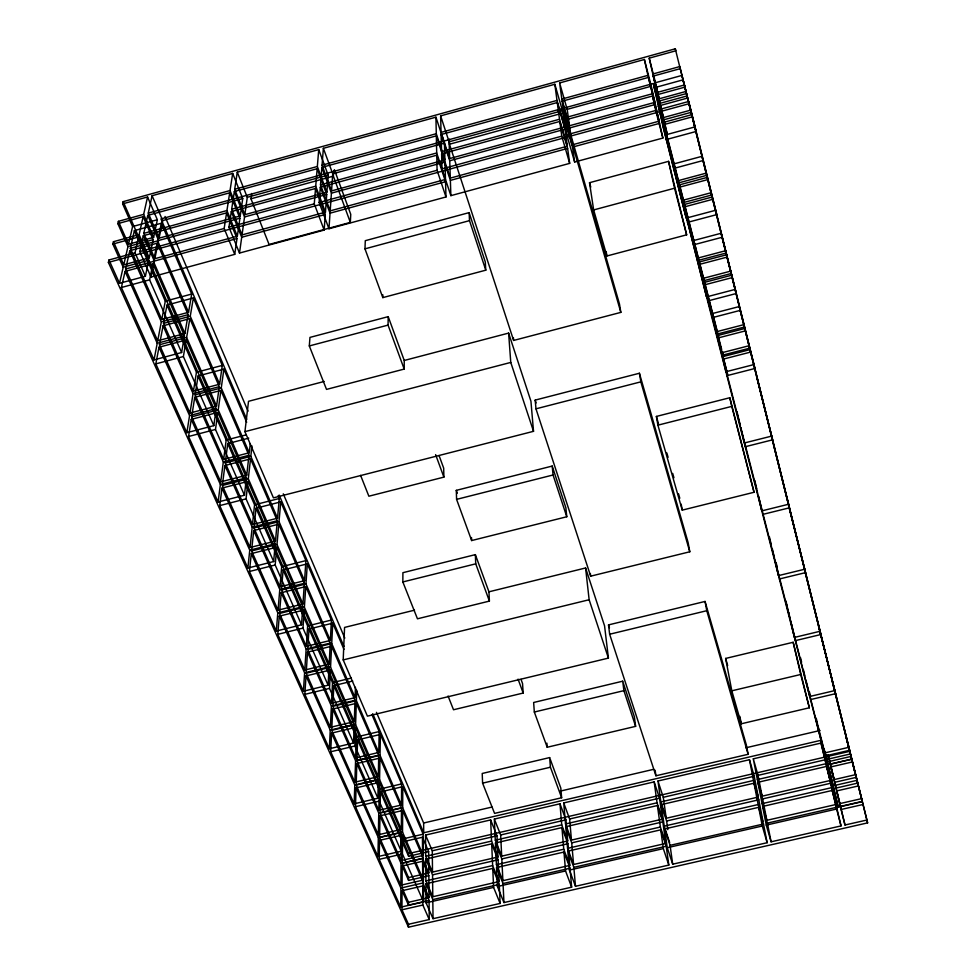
<?xml version="1.0" encoding="UTF-8"?>
<svg xmlns="http://www.w3.org/2000/svg" width="976" height="976" viewBox="0 0 976 976"><rect width="100%" height="100%" fill="white"/><g stroke="black" fill="none" stroke-linecap="round" stroke-linejoin="round"><path stroke-width="1.46" d="M667.303 134.42L663.961 119.743L691.289 112.289L694.997 126.892L667.303 134.42L660.789 109.092L688.702 101.467L867.615 822.878L408.48 927.2L408.48 924.272L401.953 909.803L402.063 890.698L422.73 885.952L429.074 900.445L429.245 919.551L408.48 924.272M429.074 900.445L408.517 905.142L408.529 902.288L402.075 887.843L402.197 865.98L422.596 861.271L428.854 875.716L429.05 897.591L408.529 902.288M428.854 875.716L408.566 880.389L408.566 877.595L402.21 863.211L402.319 841.922L422.462 837.237L428.635 851.645L428.83 872.934L408.566 877.595M428.635 851.645L408.615 856.281L408.615 853.561L123.183 201.642L675.282 48.8L675.795 50.801L649.211 58.157L652.81 74.005L659.178 98.783L685.982 91.439L681.907 75.433L655.506 82.692L659.178 98.783M400.758 907.155L400.88 888.05L379.542 840.36L402.539 835.005L423.462 882.865L423.572 901.934L400.758 907.155L379.2 859.344L379.542 840.36M400.892 885.208L401.026 863.345L379.981 815.814L402.673 810.495L423.303 858.197L423.438 880.023L400.892 885.208L379.591 837.53L379.981 815.814M401.038 860.576L401.173 839.299L380.408 791.939L402.795 786.656L423.157 834.175L423.291 855.415L401.038 860.576L380.03 813.057L380.408 791.939M401.221 851.182L401.331 832.235L379.518 782.337L356.069 787.876L355.484 806.713L377.956 856.574L401.221 851.182L379.176 801.125L355.484 806.713M401.343 829.405L401.478 807.738L379.969 758.035L356.838 763.549L356.167 785.07L378.359 834.773L401.343 829.405L379.579 779.531L379.969 758.035M401.49 804.98L401.612 783.911L380.408 734.416L357.594 739.881L356.935 760.804L378.822 810.312L401.49 804.98L380.018 755.302L380.408 734.416M402.844 581.952L402.905 572.692L475.349 554.636L488.952 591.81L489.403 601.094L417.46 618.808L402.844 581.952L475.727 563.835L475.349 554.636M404.198 369.074L404.247 360.473L388.204 316.651L309.965 337.403L309.307 345.943L326.521 389.4L404.198 369.074L388.058 325.106L388.204 316.651M423.572 901.934L402.441 853.951L402.539 835.005M423.438 880.023L402.551 832.174L402.673 810.495M423.291 855.415L402.685 807.738L402.795 786.656M377.907 798.234L378.261 779.446L355.508 727.376L331.584 733.122L330.705 751.776L354.178 803.821L377.907 798.234L354.886 745.993L355.508 727.376M378.322 776.64L378.725 755.168L356.301 703.33L332.718 709.04L331.718 730.341L354.874 782.191L378.322 776.64L355.593 724.595L356.301 703.33M352.714 681.028L333.816 685.628L332.84 706.331L355.667 757.949L378.786 752.435L379.176 731.549L372.015 714.822M377.956 856.574L378.31 837.603L356.069 787.876M378.359 834.773L378.761 813.069L356.838 763.549M378.822 810.312L379.518 782.337M382.812 297.619L364.975 248.843L365.292 240.682L469.127 212.622L485.292 261.958L485.78 270.181L382.812 297.619L382.873 294.837M378.786 752.435L356.386 700.634L356.728 690.3M354.178 803.821L354.788 785.009L331.584 733.122M354.874 782.191L355.581 760.682L332.718 709.04M355.667 757.949L356.338 737.026L333.816 685.628M353.556 742.968L354.19 724.363L330.425 669.975L306.013 675.941L304.829 694.375L329.351 748.763L353.556 742.968L329.51 688.373L330.425 669.975M354.288 721.593L355.008 700.329L331.596 646.234L307.525 652.139L306.183 673.196L330.376 727.34L354.288 721.593L330.559 667.23L331.596 646.234M343.967 649.382L332.731 623.164L309.002 629.032L307.696 649.467L331.523 703.342L355.093 697.633L355.447 687.311M488.952 591.81L585.588 567.971L604.559 625.86L608.414 658.105L367.415 716.152L343.198 659.91L344.565 627.422L414.507 610.171M329.351 748.763L330.242 730.121L306.013 675.941M330.376 727.34L331.389 706.051L307.525 652.139M331.523 703.342L332.511 682.651L309.002 629.032M355.093 697.633L331.73 643.562L332.731 623.164M251.698 193.468L250.966 198.787L269.083 244.464L350.335 222.394L350.75 214.342L334.39 169.678M328.119 685.213L329.046 666.828L304.207 609.976L279.27 616.161L277.77 634.339L303.414 691.228L328.119 685.213L302.975 628.105L304.207 609.976M329.193 664.083L330.242 643.099L305.781 586.576L281.222 592.713L279.502 613.453L304.78 670.061L329.193 664.083L304.39 607.267L305.781 586.576M330.376 640.439L331.401 620.053L307.318 563.86L283.113 569.947L281.442 590.077L306.318 646.356L330.376 640.439L305.964 583.941L307.318 563.86M303.414 691.228L304.61 672.806L279.27 616.161M304.78 670.061L306.147 649.028L281.222 592.713M306.318 646.356L307.647 625.933L283.113 569.947M350.335 222.394L333.353 176.144L333.707 170.91M301.523 624.799L302.767 606.682L276.757 547.17L251.296 553.612L249.429 571.485L276.281 631.045L301.523 624.799L275.183 565.006L276.757 547.17M302.95 603.973L304.366 583.306L278.794 524.185L253.711 530.554L251.576 550.94L278.038 610.171L302.95 603.973L276.989 544.523L278.794 524.185M304.549 580.683L305.927 560.614L280.759 501.884L256.041 508.203L253.98 527.967L280.002 586.82L304.549 580.683L279.014 521.599L280.759 501.884M328.973 228.762L330.034 213.183L320.335 187.148L436.748 155.208L445.544 181.707L445.983 196.969L328.973 228.762L319.128 202.508L320.335 187.148M331.413 193.163L444.983 162.065L445.483 179.425L330.193 210.865L331.413 193.163L321.873 167.396L436.333 135.859L450.302 178.108L567.324 146.205L564.982 129.21L557.272 102.529L441.115 134.542L441.555 151.634L559.504 119.255L557.272 102.529M331.559 190.918L332.731 173.813L323.373 148.315L435.93 117.169L444.446 143.094L444.922 159.869L331.559 190.918L322.056 165.188L323.373 148.315M324.154 230.068L325.276 214.488L315.541 188.466L231.312 211.572L228.957 227.164L239.498 253.065L324.154 230.068L314.272 203.838L315.541 188.466M325.447 212.158L326.728 194.444L317.163 168.702L234.35 191.516L231.666 209.242L242.036 234.911L325.447 212.158L315.724 186.172L317.163 168.702M326.887 192.199L328.131 175.082L318.737 149.596L237.278 172.142L234.691 189.271L244.854 214.671L326.887 192.199L317.346 166.481L318.737 149.596M330.193 210.865L320.506 184.854L321.873 167.396M276.281 631.045L277.806 612.879L251.296 553.612M278.038 610.171L279.783 589.455L253.711 530.554M280.002 586.82L281.686 566.702L256.041 508.203M273.658 561.542L275.256 543.73L248.014 481.388L221.991 488.085L219.722 505.605L247.867 568.032L273.658 561.542L246.05 498.87L248.014 481.388M275.488 541.07L277.306 520.757L250.527 458.866L224.907 465.503L222.333 485.475L250.039 547.512L275.488 541.07L248.307 478.789L250.527 458.866M248.77 438.139L227.737 443.604L225.236 462.966L252.467 524.563L277.538 518.183L279.307 498.48L278.111 495.698M247.867 568.032L249.758 550.183L221.991 488.085M250.039 547.512L252.198 527.15L224.907 465.503M252.467 524.563L254.565 504.812L227.737 443.604M244.451 495.235L246.428 477.776L217.868 412.397L191.259 419.375L188.563 436.492L218.099 501.993L244.451 495.235L215.489 429.464L217.868 412.397M246.733 475.178L248.978 455.292L220.918 390.424L194.724 397.317L191.662 416.825L220.722 481.876L246.733 475.178L218.221 409.859L220.918 390.424M246.66 422.291L223.882 369.148L198.079 375.967L195.115 394.853L223.65 459.403L249.27 452.766L250.271 443.873M277.538 518.183L250.82 456.341L251.979 445.959M404.247 360.473L508.618 333.097L530.932 401.197L533.518 431.319L273.439 497.858L244.927 431.648L248.514 401.307L324.154 381.47M218.099 501.993L220.381 484.486L191.259 419.375M220.722 481.876L223.321 461.929L194.724 397.317M223.65 459.403L226.176 440.066L198.079 375.967M213.805 425.646L216.208 408.602L186.209 339.953L158.99 347.224L155.831 363.877L186.855 432.685L213.805 425.646L183.378 356.545L186.209 339.953M216.562 406.065L219.295 386.667L189.844 318.615L163.065 325.801L159.466 344.748L189.978 413.043L216.562 406.065L186.623 337.489L189.844 318.615M219.637 384.202L222.284 365.414L193.37 297.948L167.006 305.061L163.517 323.398L193.455 391.108L219.637 384.202L190.259 316.224L193.37 297.948M239.498 253.065L241.706 237.266L231.312 211.572M242.036 234.911L244.537 216.953L234.35 191.516M244.854 214.671L247.282 197.311L237.278 172.142M249.27 452.766L221.259 387.96L223.882 369.148M234.74 254.358L236.997 238.547L226.578 212.866L143.277 235.728L139.8 251.552L151.024 277.099L234.74 254.358L224.163 228.482L226.578 212.866M237.339 236.192L239.913 218.221L229.689 192.809L147.766 215.379L143.801 233.362L154.83 258.689L237.339 236.192L226.932 210.548L229.689 192.809M240.242 215.94L242.731 198.567L232.691 173.411L152.097 195.712L148.267 213.097L159.076 238.168L240.242 215.94L230.031 190.552L232.691 173.411M186.855 432.685L189.564 415.593L158.99 347.224M189.978 413.043L193.065 393.584L163.065 325.801M193.455 391.108L196.457 372.259L167.006 305.061M181.609 352.531L184.464 335.976L152.927 263.801L125.074 271.389L121.39 287.505L154.025 359.888L181.609 352.531L149.596 279.844L152.927 263.801M184.891 333.511L188.136 314.662L157.209 243.183L129.808 250.673L125.623 268.998L157.697 340.783L184.891 333.511L153.427 261.422L157.209 243.183M188.551 312.271L191.699 294.044L161.357 223.236L134.383 230.641L130.345 248.355L161.784 319.469L188.551 312.271L157.685 240.865L161.357 223.236M154.025 359.888L157.221 343.259L125.074 271.389M157.697 340.783L161.321 321.873L129.808 250.673M161.784 319.469L165.298 301.169L134.383 230.641M151.024 277.099L154.342 261.08L143.277 235.728M154.83 258.689L158.6 240.474L147.766 215.379M159.076 238.168L162.724 220.564L152.097 195.712M145.375 276.269L148.767 260.25L123.208 267.217L119.499 283.296L145.375 276.269L135.042 252.845L138.592 237.009L112.85 244.073L123.208 267.217M149.279 257.871L153.122 239.657L143.155 216.648L117.84 223.626L127.978 246.55L123.757 264.825L149.279 257.871L139.117 234.655L143.155 216.648M153.61 237.351L157.343 219.746L147.559 196.969L122.647 203.862L132.59 226.554L128.515 244.232L153.61 237.351L143.667 214.366L147.559 196.969M408.48 927.2L108.385 262.41L108.983 259.97L135.042 252.845M112.85 244.073L113.436 241.706L139.117 234.655M117.84 223.626L118.389 221.332L143.667 214.366M122.647 203.862L123.183 201.642M440.627 115.876L554.832 84.265L562.444 110.654L564.689 127.063L449.655 158.576L441.054 132.382L440.627 115.876L449.106 141.813L449.655 158.576M559.614 82.948L644.38 59.487L651.297 86.217L654.896 102.346L569.496 125.745L561.834 99.076L559.614 82.948L567.178 109.349L569.496 125.745M148.267 213.097L230.031 190.552M234.691 189.271L317.346 166.481M322.056 165.188L436.284 133.7L435.93 117.169M441.054 132.382L556.991 100.418L554.832 84.265M561.834 99.076L647.918 75.347L644.38 59.487M652.81 74.005L679.808 66.563L862.333 801.65L838.274 807.152L820.706 737.575M562.127 101.199L648.381 77.433L659.093 121.17L572.204 144.863L564.433 117.901L562.127 101.199L569.801 127.893L572.204 144.863M663.961 119.743L653.286 76.079L680.333 68.625M132.59 226.554L157.343 219.746M162.724 220.564L242.731 198.567M247.282 197.311L328.131 175.082M332.731 173.813L444.446 143.094M449.106 141.813L562.444 110.654M567.178 109.349L651.297 86.217M250.966 198.787L333.353 176.144M563.176 108.312L619.479 304.024L620.834 312.381L513.62 340.441L449.485 144.228L563.372 112.923L562.749 108.409M143.801 233.362L226.932 210.548M231.666 209.242L315.724 186.172M320.506 184.854L436.699 152.964L436.333 135.859M564.433 117.901L652.029 93.855M657.019 92.488L684.493 84.949L685.042 87.084L657.507 94.635L660.789 109.092M559.797 121.451L561.773 136.164L442.006 168.909L441.616 153.866L559.797 121.451L567.629 148.425L569.679 163.37L450.875 195.651L436.699 152.964M564.738 120.097L652.505 96.014L659.593 123.354L662.875 138.055L574.644 162.028L566.775 134.798L564.738 120.097L572.522 147.095L574.644 162.028M127.978 246.55L153.122 239.657M659.666 100.894L686.518 93.537L690.74 110.117L663.46 117.559L653.286 76.079M158.6 240.474L239.913 218.221M244.537 216.953L326.728 194.444M450.302 178.108L449.729 160.772L564.982 129.21M569.801 127.893L655.372 104.469L647.918 75.347M130.345 248.355L157.685 240.865M657.897 103.92L687.092 95.929L683.005 79.861L654.249 87.767L657.897 103.92L677.722 180.792L706.246 173.118M662.155 122.756L658.373 106.03L687.629 98.027L691.862 114.656L662.155 122.756L686.226 218.112L715.676 210.267M139.8 251.552L224.163 228.482M228.957 227.164L314.272 203.838M319.128 202.508L437.077 170.263L436.748 155.208M566.775 134.798L655.726 110.471L652.505 96.014M108.385 262.41L689.263 103.663M125.623 268.998L153.427 261.422M154.342 261.08L236.997 238.547M241.706 237.266L325.276 214.488M330.034 213.183L445.544 181.707M450.875 195.651L450.375 180.389L567.629 148.425M572.522 147.095L659.593 123.354M121.39 287.505L149.596 279.844M665.974 139.653L696.144 131.467L692.411 116.827L662.643 124.94L686.226 218.112M589.516 182.695L668.56 161.345L686.653 234.826L606.889 255.993L593.652 209.938L589.516 182.695L590.773 187.099M165.298 301.169L191.699 294.044M364.975 248.843L469.505 220.637L469.127 212.622M703.025 160.54L674.953 168.116L678.808 185.037L697.645 258.115L725.497 250.759M161.321 321.873L188.136 314.662M711.211 192.699L682.2 200.458L678.222 183L706.807 175.326M163.517 323.398L190.259 316.224M678.808 185.037L707.295 177.388M593.652 209.938L674.562 188.209L668.56 161.345M735.306 289.384L706.563 296.887L683.31 204.753L679.32 187.246L707.856 179.584M157.221 343.259L184.464 335.976M682.724 202.752L711.797 194.98M159.466 344.748L186.623 337.489M683.31 204.753L712.285 197.006M712.858 199.287L683.834 207.046L706.563 296.887M155.831 363.877L183.378 356.545M687.336 222.43L716.762 214.61L701.976 156.331L673.867 163.907L677.722 180.792M196.457 372.259L222.284 365.414M309.307 345.943L388.058 325.106M722.057 237.29L694.644 244.549L698.694 262.141L716.616 331.706L743.834 324.654M193.065 393.584L219.295 386.667M730.67 271.133L702.354 278.563L698.182 260.409L726.083 253.052M195.115 394.853L221.259 387.96M698.694 262.141L726.51 254.809M749.788 348.151L722.081 355.288L703.403 282.637L699.219 264.447L727.096 257.115M189.564 415.593L216.208 408.602M702.891 280.942L731.268 273.5M191.662 416.825L218.221 409.859M703.403 282.637L731.683 275.22M732.281 277.587L703.952 285.016L707.624 300.998L725.888 371.758L753.948 364.573M188.563 436.492L215.489 429.464M707.624 300.998L736.319 293.508L721.069 233.276L693.619 240.547L697.645 258.115M244.927 431.648L510.765 362.425L508.618 333.097M226.176 440.066L245.83 434.954M713.395 317.359L740.198 310.392M223.321 461.929L248.978 455.292M744.432 327.021L717.165 334.085L699.219 264.447M225.236 462.966L250.82 456.341M744.786 328.509L717.616 335.549L727.486 373.845M745.396 330.888L718.165 337.928L727.669 374.796M535.19 400.099L639.402 373.247L688.141 542.668L689.788 551.782L590.675 576.169L535.97 408.822L535.19 400.099L536.129 402.966M721.508 352.836L749.165 345.711M220.381 484.486L246.428 477.776M222.333 485.475L248.307 478.789M750.129 349.603L722.508 356.716L740.345 426.085M723.082 359.168L750.751 352.055M535.97 408.822L640.842 381.848L639.402 373.247M219.722 505.605L246.05 498.87M726.9 375.675L754.924 368.489L739.247 306.562L712.419 313.54L726.9 375.675L744.273 443.006L771.687 436.101M254.565 504.812L279.307 498.48M656.397 416.435L729.804 397.732L754.058 492.27L682.248 510.131L657.909 425.17L656.397 416.435L658.483 423.73M439.066 455.56L443.69 468.175L443.885 477.13L368.867 496.211L360.595 475.361M252.198 527.15L277.306 520.757M253.98 527.967L279.014 521.599M657.909 425.17L731.793 406.382L729.804 397.732M456.304 490.355L552.196 466.064L565.848 507.715L566.775 516.755L471.64 540.558L456.585 499.37L456.304 490.355L457.341 493.197M249.758 550.183L275.256 543.73M251.576 550.94L276.989 544.523M456.585 499.37L553.05 474.983L552.196 466.064M249.429 571.485L275.183 565.006M788.584 504.25L761.805 510.875L745.237 446.727L772.614 439.834L756.583 376.443M281.686 566.702L305.927 560.614M279.783 589.455L304.366 583.306M281.442 590.077L305.964 583.941M277.806 612.879L302.767 606.682M279.502 613.453L304.39 607.267M307.647 625.933L331.401 620.053M277.77 634.339L302.975 628.105M804.7 569.228L778.506 575.608L762.72 514.425L789.462 507.801L773.504 444.617M306.147 649.028L330.242 643.099M307.696 649.467L331.73 643.562M343.198 659.91L589.138 599.74L585.588 567.971M304.61 672.806L329.046 666.828M306.183 673.196L330.559 667.23M332.511 682.651L351.433 678.052M304.829 694.375L329.51 688.373M775.237 561.322L779.385 578.988L805.542 572.631L788.95 506.886M608.512 624.896L705.05 601.448L746.286 744.749L748.128 754.302L655.921 775.786L609.646 634.241L608.512 624.896L609.451 627.775M609.646 634.241L706.77 610.708L705.05 601.448M331.389 706.051L355.008 700.329M332.84 706.331L356.386 700.634M330.242 730.121L354.19 724.363M331.718 730.341L355.593 724.595M521.025 679.381L522.55 683.554L523.173 693.045L453.511 709.759L448.057 696.01M356.338 737.026L379.176 731.549M779.385 578.988L794.464 637.413L820.084 631.277M622.7 681.187L533.64 702.488L534.323 712.029L547.207 747.25L635.62 726.351L634.376 716.823L622.7 681.187L623.896 690.654L635.62 726.351M330.705 751.776L354.886 745.993M791.39 624.079L795.294 640.646L820.889 634.522L804.078 567.849M725.632 658.434L793.159 642.281L809.348 707.783L741.284 723.777L731.817 690.813L725.632 658.434L727.669 665.547M534.323 712.029L623.896 690.654M355.581 760.682L378.725 755.168M356.935 760.804L380.018 755.302M731.817 690.813L800.71 674.489L809.348 707.783M354.788 785.009L378.261 779.446M356.167 785.07L379.579 779.531M401.612 783.911L379.213 789.206L357.594 739.881M549.647 757.583L482.217 773.468L482.595 783.155L494.576 813.386L561.627 797.758L560.81 788.071L549.647 757.583L550.415 767.221L561.627 797.758M834.797 690.581L809.714 696.498L795.294 640.646M790.438 620.016L810.507 699.585L835.566 693.68L824.305 648.991M482.595 783.155L550.415 767.221M378.761 813.069L401.478 807.738M380.03 813.057L402.685 807.738M820.853 740.333L423.706 832.796L423.645 823.012L491.941 807.067M560.236 791.121L653.774 769.295M745.835 747.799L820.072 730.475M378.31 837.603L401.331 832.235M379.591 837.53L402.551 832.174M401.173 839.299L423.157 834.175M425.56 835.078L490.647 819.925L496.979 835.81L497.967 857.013L432.514 872.08L425.719 856.318L425.56 835.078L432.283 850.791L432.514 872.08M494.344 819.071L559.992 803.797L565.909 819.852L567.703 840.958L501.688 856.159L495.308 840.214L494.344 819.071L500.664 834.956L501.688 856.159M563.713 802.931L654.176 781.886L659.532 798.161L662.436 819.132L571.46 840.092L565.507 823.976L563.713 802.931L569.618 818.986L571.46 840.092M657.958 781.007L749.47 759.706L754.228 776.237L758.279 797.063L666.23 818.266L660.862 801.918L657.958 781.007L663.277 797.294L666.23 818.266M753.289 758.828L821.036 743.065L830.259 780.495L762.11 796.184L757.352 779.592L753.289 758.828L758.023 775.359L762.11 796.184M810.507 699.585L824.305 753.021L848.864 747.311M379.2 859.344L402.441 853.951M825.074 755.973L849.596 750.288L832.43 682.163M408.615 853.561L849.596 751.361M432.283 850.791L496.979 835.81M500.664 834.956L565.909 819.852M569.618 818.986L659.532 798.161M663.277 797.294L754.228 776.237M758.023 775.359L825.342 759.767M828.099 754.704L829.173 758.877L850.255 753.997M824.891 751.715L827.514 761.866L850.938 756.449L675.282 48.8M425.719 856.318L491.562 841.08L490.647 819.925M495.308 840.214L561.725 824.854L559.992 803.797M565.507 823.976L657.043 802.797L662.436 819.132M660.862 801.918L753.484 780.483L758.279 797.063M757.352 779.592L825.928 763.732L835.944 804.505L766.855 820.316L762.061 803.651L757.876 782.301L826.562 766.428L835.944 804.505M401.026 863.345L423.303 858.197M824.037 748.604L828.148 764.562L851.621 759.133M402.21 863.211L422.584 858.49L422.462 837.237M830.186 764.232L851.645 759.267L855.464 774.688L834.126 779.604L828.063 755.375M425.731 859.087L491.684 843.837L498.102 859.783L499.114 881.56L432.795 896.737L425.902 880.913L425.731 859.087L432.551 874.862L432.795 896.737M495.442 842.971L561.956 827.599L567.947 843.703L569.789 865.395L502.884 880.694L496.43 864.699L495.442 842.971L501.823 858.929L502.884 880.694M565.738 826.721L657.421 805.529L662.814 821.877L665.815 843.423L573.595 864.516L567.568 848.351L565.738 826.721L571.704 842.849L573.595 864.516M669.658 842.544L664.241 826.135L661.252 804.639L754.009 783.203L758.803 799.795L762.964 821.206L758.145 804.553L754.009 783.203M867.615 822.878L866.895 820.023L844.996 825.013L830.832 766.929L852.329 761.963M432.551 874.862L498.102 859.783M501.823 858.929L567.947 843.703M571.704 842.849L662.814 821.877M661.252 804.639L666.62 820.999L758.803 799.795M757.876 782.301L762.646 798.905L830.905 783.203M830.832 766.929L834.785 782.301L856.147 777.384M856.965 780.336L833.199 785.802L828.148 764.562M425.902 880.913L492.636 865.578L491.684 843.837M496.43 864.699L563.75 849.23L561.956 827.599M567.568 848.351L660.374 827.026L665.815 843.423M664.241 826.135L758.145 804.553M762.061 803.651L831.589 787.669M400.88 888.05L423.462 882.865M817.058 722.203L833.858 788.571L857.66 783.106M425.914 883.768L492.758 868.408L499.248 884.402L500.139 903.434L433.027 918.697L426.061 902.837L425.914 883.768L432.819 899.591L433.027 918.697M496.552 867.542L563.982 852.06L570.033 868.225L571.643 887.172L503.958 902.568L497.418 886.525L496.552 867.542L503.03 883.536L503.958 902.568M567.812 851.17L660.752 829.832L666.205 846.241L668.816 865.078L575.498 886.293L569.411 870.08L567.812 851.17L573.839 867.347L575.498 886.293M664.632 828.941L758.681 807.347L763.513 824L767.148 842.715L672.708 864.187L667.242 847.729L664.632 828.941L670.061 845.362L672.708 864.187M762.598 806.444L832.247 790.45L836.603 807.286L841.019 825.916L771.089 841.812L766.258 825.11L762.598 806.444L767.404 823.11L771.089 841.812M858.368 785.948L836.566 790.95L844.996 825.013M861.515 798.661L839.872 803.602L834.785 782.301M432.819 899.591L499.248 884.402M503.03 883.536L570.033 868.225M573.839 867.347L666.205 846.241M670.061 845.362L763.513 824M767.404 823.11L836.603 807.286M840.543 806.383L862.211 801.43M426.061 902.837L493.588 887.404L492.758 868.408M497.418 886.525L565.543 870.958L563.982 852.06M569.411 870.08L663.326 848.62L668.816 865.078M667.242 847.729L762.293 826.013L767.148 842.715M766.258 825.11L836.639 809.019L841.019 825.916M401.953 909.803L422.84 905.033L422.73 885.952M841.007 809.519L863.04 804.492L866.895 820.023M108.983 259.97L119.499 283.296M402.063 890.698L408.517 905.142M113.436 241.706L123.757 264.825M422.84 905.033L429.245 919.551M118.389 221.332L128.515 244.232M402.197 865.98L408.566 880.389M429.05 897.591L422.718 883.097L422.596 861.271M402.319 841.922L408.615 856.281M422.584 858.49L428.83 872.934M246.733 419.363L160.942 218.941L653.225 83.521L721.691 349.53M279.124 495.039L343.918 646.405M372.71 713.676L423.706 832.796M165.017 216.477L248.038 411.189M283.284 493.832L344.796 638.109M376.455 712.346L423.645 823.012M493.588 887.404L500.139 903.434M492.636 865.578L499.114 881.56M491.562 841.08L497.967 857.013M565.543 870.958L571.643 887.172M563.75 849.23L569.789 865.395M561.725 824.854L567.703 840.958M435.613 454.633L443.885 477.13M475.727 563.835L489.403 601.094M518.061 679.137L523.173 693.045M437.077 170.263L445.983 196.969M436.284 133.7L444.922 159.869M510.765 362.425L533.518 431.319M589.138 599.74L608.414 658.105M441.616 153.866L450.375 180.389M469.505 220.637L485.78 270.181M553.05 474.983L566.775 516.755M441.115 134.542L449.729 160.772M559.504 119.255L567.324 146.205M561.773 136.164L569.679 163.37M563.372 112.923L620.834 312.381M640.842 381.848L689.788 551.782M706.77 610.708L748.128 754.302M556.991 100.418L564.689 127.063M666.84 452.949L668.096 457.329M672.684 473.397L673.94 477.776M678.54 493.844L679.796 498.224M731.793 406.382L754.058 492.27M674.562 188.209L686.653 234.826M653.456 83.497L718.739 336.988M722.533 351.726L723.667 356.142M722.386 352.007L723.57 356.838M658.373 106.03L678.222 183M679.32 187.246L698.182 260.409M776.213 563.091L777.323 567.434M809.372 691.728L810.507 696.132M816.18 718.141L817.302 722.496M740.711 427.256L757.754 493.563M758.425 495.954L774.358 557.955M774.993 560.139L790.231 619.479M805.932 680.113L824.305 753.021M655.726 110.471L662.875 138.055M649.211 58.157L655.506 82.692M818.559 626.226L824.037 647.991M845.741 735.819L863.04 804.492M829.173 758.877L834.126 779.604M825.757 754.485L827.514 761.866M833.858 788.571L838.274 807.152M817.961 726.266L819.291 731.878M821.036 743.065L825.928 763.732M832.247 790.45L836.639 809.019M800.564 657.787L801.613 662.24M803.37 669.658L804.773 675.599M785.948 600.984L786.985 605.376M788.706 612.696L790.084 618.552M786.851 605.096L789.255 615.344M790.56 620.858L794.464 637.413M772.248 548.61L774.615 558.687M769.356 536.629L771.382 545.255M774.712 559.431L778.506 575.608M793.159 642.281L800.71 674.489M754.753 480.387L756.729 488.854M758.657 497.089L762.72 514.425M758.084 495.003L761.805 510.875M736.99 411.701L740.357 425.768M740.674 427.488L745.237 446.727M655.372 104.469L659.093 121.17M762.646 798.905L766.855 820.316M749.47 759.706L753.484 780.483M758.681 807.347L762.293 826.013M739.857 716.372L741.284 723.777M681.175 504.141L682.248 510.131M606.194 251.601L606.889 255.993M666.62 820.999L667.84 829.624M655.152 770.284L655.921 775.786M654.176 781.886L657.043 802.797M657.421 805.529L660.374 827.026M660.752 829.832L663.326 848.62M590.37 573.546L590.675 576.169M546.889 743.139L547.207 747.25M513.4 337.611L513.62 340.441M471.518 537.508L471.64 540.558M449.314 139.092L449.485 144.228"/></g></svg>
